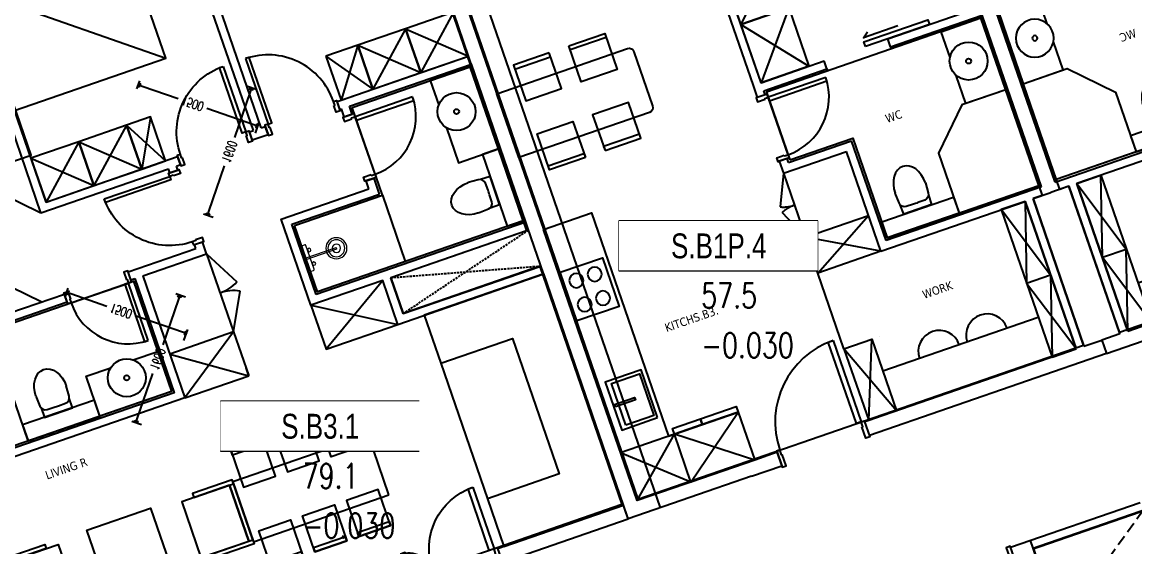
# Model space of a CAD drawing. Header units: millimetres. Extents: x -361702973 to 361248309, y -356458554 to 356543577.
# Drawn here: x 64016 to 77206, y 34962 to 41175 of the extents above; entities that cross this region are included whole.
import ezdxf
from ezdxf.enums import TextEntityAlignment as Align
from ezdxf.xclip import XClip

# ---------------------------------------------------------------- set-up
doc = ezdxf.new("R2010")
doc.units = ezdxf.units.MM
doc.header["$LTSCALE"] = 100
doc.header["$MEASUREMENT"] = 0
doc.header["$XCLIPFRAME"] = 0
doc.set_wipeout_variables(frame=1)
for name, pattern in [('ACAD_ISO03W100', [30, 12, -18]), ('HIDDEN', [0.375, 0.25, -0.125]), ('Xref_ST_MBDV Cot vach 30.7.2022$0$HIDDEN', [0.375, 0.25, -0.125])]:
    doc.linetypes.add(name, pattern=pattern)
for name, color, linetype in [('1VinaPVC-Text', 9, 'Continuous'), ('A-_FURN----_E-_N', 251, 'Continuous'), ('A-_SANIEQPT_E-_N', 251, 'Continuous'), ('A-ANNO-ROOM', 50, 'Continuous'), ('dien tich thong thuy', 3, 'Continuous'), ('IDEA - dim', 251, 'Continuous'), ('KT-Khuat', 9, 'HIDDEN'), ('KT-Net manh', 139, 'Continuous'), ('KT-Tuong', 1, 'Continuous'), ('TAC - Net manh', 139, 'Continuous'), ('Xref_ST_MBDV Cot vach 30.7.2022$0$KT-Khuat', 9, 'Xref_ST_MBDV Cot vach 30.7.2022$0$HIDDEN')]:
    doc.layers.add(name, color=color, linetype=linetype)
for name, color, linetype, lineweight in [('A-NoiThat', 39, 'Continuous', 13), ('KT-Chuviet', 255, 'Continuous', 15), ('KT-Net thay', 7, 'Continuous', 15), ('KT-Net truc', 18, 'Continuous', 15), ('Xref_ST_MBDV Cot vach 30.7.2022$0$KT-Noi that', 36, 'Continuous', 9)]:
    doc.layers.add(name, color=color, linetype=linetype, lineweight=lineweight)
doc.styles.add('220126_HDN_HBA typical plan$0$211210_HDN_HBA_TYPICAL PLAN CORE OPT 1$0$HBA-Text', font='GOTHIC.TTF')
doc.styles.add('font unicode ccu', font='arial.ttf')
doc.styles.add('ROMANS', font='ROMANS.SHX')
doc.styles.add('Tahoma', font='tahoma.ttf')
doc.styles.add('Xref_ST_MBDV Cot vach 30.7.2022$0$DIM', font='vnsimli.shx', dxfattribs={"width": 0.7})
doc.dimstyles.new('Xref_ST_MBDV Cot vach 30.7.2022$0$CCU 1-100 A1', dxfattribs={"dimscale": 100, "dimtxt": 2.2, "dimasz": 1, "dimexe": 1, "dimexo": 0, "dimgap": 1, "dimtad": 1, "dimdec": 0, "dimdsep": 46, "dimtxsty": 'Xref_ST_MBDV Cot vach 30.7.2022$0$DIM', "dimblk1": 'Xref_ST_MBDV Cot vach 30.7.2022$0$_ARCHTICK', "dimblk2": 'Xref_ST_MBDV Cot vach 30.7.2022$0$_ARCHTICK', "dimsah": 1, "dimcen": 0, "dimdle": 1, "dimclrd": 256, "dimclre": 256, "dimclrt": 31, "dimadec": 0, "dimazin": 0, "dimtfac": 1, "dimtdec": 0, "dimtix": 1, "dimtmove": 2, "dimatfit": 3, "dimldrblk": 'Xref_ST_MBDV Cot vach 30.7.2022$0$_ARCHTICK', "dimfxl": 8, "dimtolj": 1, "dimarcsym": 0})

# ---------------------------------------------------------------- blocks, each defined once
blk = doc.blocks.new('Xref_ST_MBDV Cot vach 30.7.2022$0$_Open90')
at = {"color": 0, "linetype": 'ByBlock', "lineweight": -2}
for p, q in [((0, 0), (-1, 0)), ((-0.5, 0.5), (0, 0)), ((0, 0), (-0.5, -0.5))]:
    blk.add_line(p, q, dxfattribs=at)
blk = doc.blocks.new('*D108')
at = {"layer": 'Defpoints', "color": 5, "transparency": 16777216}
for p, q in [((-2230.006080747058, 1494.255069668558), (-2230.006080747058, 1595.840436880921)), ((-730.0060807470581, 1457.189424305085), (-730.0060807470581, 1595.840436880921)), ((-2180.006080747058, 1545.840436880921), (-1728.427059650542, 1545.840436880921)), ((-780.0060807470581, 1545.840436880921), (-1371.760392983876, 1545.840436880921))]:
    blk.add_line(p, q, dxfattribs=at)
at = {"layer": 'Defpoints', "color": 0, "transparency": 16777216}
for p in [(-2230.006080747058, 1545.840436880921), (-2230.006080747058, 1494.255069668558, -3.230259272854623e-06), (-730.0060807470581, 1457.189424305085, -3.230259272854623e-06)]:
    blk.add_point(p, dxfattribs=at)
at = {"layer": 'Defpoints', "color": 5, "transparency": 16777216, "xscale": 50, "yscale": 50, "zscale": 50, "rotation": 180}
blk.add_blockref('Xref_ST_MBDV Cot vach 30.7.2022$0$_Open90', (-2230.006080747058, 1545.840436880921), dxfattribs=at)
at = {"layer": 'Defpoints', "color": 5, "transparency": 16777216, "xscale": 50, "yscale": 50, "zscale": 50}
blk.add_blockref('Xref_ST_MBDV Cot vach 30.7.2022$0$_Open90', (-730.0060807470581, 1545.840436880921), dxfattribs=at)
at = {"layer": 'Defpoints', "color": 5, "transparency": 16777216, "insert": (-1550.093726317209, 1545.840436880921), "char_height": 110, "attachment_point": 5, "style": 'Xref_ST_MBDV Cot vach 30.7.2022$0$DIM'}
blk.add_mtext('\\A1;1500', dxfattribs=at)
blk = doc.blocks.new('Xref_ST_MBDV Cot vach 30.7.2022$0$_ARCHTICK')
at = {"color": 0, "linetype": 'ByBlock', "const_width": 0.15}
blk.add_lwpolyline([(-0.5, -0.5), (0.5, 0.5)], dxfattribs=at)
blk = doc.blocks.new('*D109')
at = {"layer": 'Defpoints', "color": 5, "transparency": 16777216}
for p, q in [((-879.0568600945994, 1950.002331897217), (-1000.172690610198, 1950.002331897217)), ((-950.1726906101984, 1900.002331897217), (-950.1726906101983, 1328.335665230491)), ((-950.1726906101981, 400.0023318972127), (-950.1726906101982, 971.6689985638246)), ((-879.0568600945994, 350.0023318972127), (-1000.172690610198, 350.0023318972126))]:
    blk.add_line(p, q, dxfattribs=at)
at = {"layer": 'Defpoints', "color": 0, "transparency": 16777216}
for p in [(-879.0568600945994, 1950.002331897217, -3.230259272854623e-06), (-950.1726906101981, 350.0023318972126), (-879.0568600945994, 350.0023318972127, -3.230259272854622e-06)]:
    blk.add_point(p, dxfattribs=at)
at = {"layer": 'Defpoints', "color": 5, "transparency": 16777216, "xscale": 50, "yscale": 50, "zscale": 50}
for p, rotation in [((-950.1726906101984, 1950.002331897217), 90), ((-950.1726906101981, 350.0023318972126), 270)]:
    blk.add_blockref('Xref_ST_MBDV Cot vach 30.7.2022$0$_Open90', p, dxfattribs=dict(at, rotation=rotation))
at = {"layer": 'Defpoints', "color": 5, "transparency": 16777216, "insert": (-950.1726906088297, 1150.002331897158), "char_height": 110, "attachment_point": 5, "rotation": 90, "style": 'Xref_ST_MBDV Cot vach 30.7.2022$0$DIM'}
blk.add_mtext('\\A1;1600', dxfattribs=at)
blk = doc.blocks.new('A$C418F5BC8')
at = {"layer": 'A-ANNO-ROOM', "insert": (648.1133449638728, 1090.790118377889), "char_height": 600, "attachment_point": 2, "rotation": 50.44882673977027, "style": '220126_HDN_HBA typical plan$0$211210_HDN_HBA_TYPICAL PLAN CORE OPT 1$0$HBA-Text'}
blk.add_mtext_dynamic_manual_height_columns('SL-S', width=722857412.8743668, gutter_width=9765.624999999996, heights=[0], dxfattribs=at)
blk = doc.blocks.new('A$C1AAC5519')
at = {"layer": 'A-ANNO-ROOM', "insert": (772.955269176513, 1216.574747113511), "char_height": 600, "attachment_point": 2, "rotation": 50.44882673977027, "style": '220126_HDN_HBA typical plan$0$211210_HDN_HBA_TYPICAL PLAN CORE OPT 1$0$HBA-Text'}
blk.add_mtext_dynamic_manual_height_columns('1-BR', width=722857412.8743668, gutter_width=9765.624999999996, heights=[0], dxfattribs=at)
blk = doc.blocks.new('A$C2A6C5140')
at = {"layer": 'A-ANNO-ROOM', "insert": (731.4497625969816, 1190.0169191678, 0.0003277973379295924), "char_height": 600, "attachment_point": 2, "rotation": 50.44882673977027, "style": '220126_HDN_HBA typical plan$0$211210_HDN_HBA_TYPICAL PLAN CORE OPT 1$0$HBA-Text'}
blk.add_mtext_dynamic_manual_height_columns('2-BR', width=722857412.8743668, gutter_width=9765.624999999996, heights=[0], dxfattribs=at)
blk = doc.blocks.new('A$C5388591E')
at = {"layer": 'A-ANNO-ROOM', "insert": (894.3001998505497, 842.1987865094561, 0.0004622000541105721), "char_height": 600, "attachment_point": 2, "rotation": 1.4064704596368105, "style": '220126_HDN_HBA typical plan$0$211210_HDN_HBA_TYPICAL PLAN CORE OPT 1$0$HBA-Text'}
blk.add_mtext_dynamic_manual_height_columns('3-BR', width=722857412.8743668, gutter_width=9765.624999999996, heights=[0], dxfattribs=at)
blk = doc.blocks.new('A$C21AF0CCA')
at = {"layer": 'A-ANNO-ROOM', "insert": (1197.56892258345, 814.6835720778872), "char_height": 600, "attachment_point": 2, "rotation": 0.10542954816276216, "style": '220126_HDN_HBA typical plan$0$211210_HDN_HBA_TYPICAL PLAN CORE OPT 1$0$HBA-Text'}
blk.add_mtext_dynamic_manual_height_columns('1-BR+', width=722857412.8743668, gutter_width=9765.624999999996, heights=[0], dxfattribs=at)
blk = doc.blocks.new('9')
at = {"color": 6, "const_width": 29.99999999999999}
blk.add_lwpolyline([(-99.99999999902502, -199.9999999962456), (-1069.999999999491, -199.9999999962456), (-1069.99999999952, -1574.999999996304), (-99.99999999943248, -1574.999999996275)], close=True, dxfattribs=at)
at = {"layer": 'IDEA - dim'}
blk.add_lwpolyline([(-124.9999999995052, -1875.000000003725), (-124.9999999995343, -1865.000000003725), (-184.9999999994907, -1865.000000003725), (-184.9999999990541, -1825.000000003725), (15.00000000097498, -1825.000000003725), (15.00000000050932, -1875.000000005501)], close=True, dxfattribs=at)
at = {"layer": 'KT-Tuong'}
for p, q in [((-99.99999999902502, -199.9999999962456), (-99.99999999943248, -1574.999999996275)), ((9.604264050722122e-10, -199.9999999962602), (4.94765117764473e-10, -1824.999999994412)), ((-1069.99999999952, -1574.999999996304), (5.675246939063072e-10, -1574.999999996289))]:
    blk.add_line(p, q, dxfattribs=at)
at = {"layer": 'Xref_ST_MBDV Cot vach 30.7.2022$0$KT-Khuat', "linetype": 'Xref_ST_MBDV Cot vach 30.7.2022$0$HIDDEN', "ltscale": 5}
blk.add_line((-99.9999999990323, -199.9999999962165), (-1069.99999999952, -1574.999999996304), dxfattribs=at)
blk = doc.blocks.new('*U147')
at = {"ltscale": 5}
blk.add_lwpolyline([(305, -530), (305, -1.13686837721616e-13), (-305, 0), (-305, -530)], close=True, dxfattribs=at)
for centre in [(-150, -150), (150, -150.0000000000001), (-150, -380), (150, -380)]:
    blk.add_circle(centre, 85, dxfattribs=at)
blk = doc.blocks.new('*U148')
at = {"ltscale": 5}
for points in [[(-300, -450), (300, -450), (300, 0), (-300, 0)], [(-261, -65), (261, -65), (261, -415), (-261, -415)], [(-15, -20), (15, -20), (15, -270), (-15, -270)]]:
    blk.add_lwpolyline(points, close=True, dxfattribs=at)
blk = doc.blocks.new('220126_HDN_HBA typical plan$0$210902_YS plan 330pm ver13$0$TOTO-WC-CW822J')
at = {"color": 0}
blk.add_lwpolyline([(-177.2072506700642, -119.1915361834399), (-175, 0), (175, 0), (177.2072506700642, -119.1915361836145)], dxfattribs=at)
blk.add_lwpolyline([(-190, -270), (-183.3947591906181, -144.5004246227618, -0.3908696114996718), (-115.4352058441145, -78.20653349565691), (-27.76706723973621, -75.77130742336158, -0.01388621073825284), (27.76706724101678, -75.77130742336158), (115.4352058439981, -78.20653349565691, -0.3908696114996718), (183.3947591905016, -144.5004246227618), (190, -270)], format="xyb", dxfattribs=at)
blk.add_ellipse((0, -270), major_axis=(0, -270), ratio=0.7037037037037037, start_param=4.71238898038469, end_param=7.853981633974483, dxfattribs=at)
blk = doc.blocks.new('d800')
blk.add_line((760, 70), (40, 70))
for points in [[(40, 790), (40, 70), (85, 70), (85, 790)], [(50, 25), (40, 25), (40, 70), (0, 70), (0, -70), (50, -70)], [(750, 25), (760, 25), (760, 70), (800, 70), (800, -70), (750, -70)]]:
    blk.add_lwpolyline(points, close=True)
blk.add_arc((40, 70), 720, 0, 90)
blk = doc.blocks.new('10')
at = {"layer": 'IDEA - dim'}
for p, q in [((-9429.999999998254, 30.0000000204891), (-8829.999999999185, -644.9999999795109)), ((-9430.000000000582, -644.9999999794818), (-8829.999999998734, 30.00000001676381)), ((-8829.999999999185, -644.9999999795109), (-8829.999999998734, 30.00000001676381)), ((-9430.000000000582, -644.9999999794818), (-8830.000000000582, -1444.999999979511)), ((-9430.000000001062, -1444.999999977648), (-8829.999999999185, -644.9999999795109)), ((-8529.999997237697, -2875.000003121793), (-9430.000000001848, -2875.000003671274)), ((-7580.000000004191, -3664.999999985128), (-7580.000000002779, -2874.999999981374)), ((-7580.000000002314, -2874.999999979482), (-7580.000000002779, -2874.999999981374)), ((-7580.000000002779, -2874.999999981374), (-7130.000000001397, -2874.999999983236)), ((-8930.000000004642, -5174.999999979511), (-8930.000000036773, -3225.000003496185)), ((-8529.999996856786, -3324.999999336898), (-8530.000003053327, -3325.000003028632)), ((-7580.000000003245, -3664.99999998507), (-7580.000000004191, -3664.999999985128)), ((-5330.000000001848, -3764.999999990658), (-5355.000000004176, -3764.999999988795)), ((-5330.000000002779, -4564.999999990658), (-5355.000000004642, -4564.999999988795)), ((-8505.000000004642, -5474.999999983265), (-8505.000000005122, -5174.999999983236))]:
    blk.add_line(p, q, dxfattribs=at)
for points in [[(-9429.9999999992, -569.9999999813735), (-9429.999999998254, 30.0000000204891), (-6029.999999998574, 30.00000001117587), (-6029.99999999904, -569.9999999888241), (-8830.000000000116, -569.9999999832362), (-8830.000000000582, -1444.999999979511), (-9430.000000001062, -1444.999999977648)], [(-8529.999997238148, -2875.000003153458), (-8529.999997237683, -3225.000003360212), (-9430.00000000278, -3225.000003671274), (-9430.00000000278, -2875.000003671274)], [(-6330.000000001848, -2874.999999983236), (-7130.000000001848, -2874.999999979511), (-7130.000000002314, -3664.999999983207)], [(-5123.860107816741, -4728.893979972199), (-5123.860107817221, -4294.403265388712), (-5069.98573694237, -4363.505103567586)], [(-5677.750278394669, -5190.000001994893), (-5355.000000004642, -5190.000001998618), (-5355.000000005573, -5689.999999988824), (-6254.999999546431, -5689.999999986961), (-6254.999999546431, -5190.000001996756), (-5902.249721614629, -5190.000001998589)]]:
    blk.add_lwpolyline(points, dxfattribs=at)
blk.add_lwpolyline([(-4329.999999998574, 30.00000001120497), (-4329.999999999971, -1609.99999998507, -0.414213562373095), (-4389.999999999971, -1669.999999985099), (-5070.000000000451, -1669.999999985099, -0.414213562373095), (-5130.000000000437, -1609.99999998507), (-5129.999999998108, 30.00000001117587)], format="xyb", close=True, dxfattribs=at)
for points in [[(-5386.365906125837, -716.6291622501158), (-5386.365906126768, -266.6291622500867), (-4936.365906125837, -266.6291622501158), (-4936.36590612444, -716.629162253812)], [(-5386.365906125837, -716.6291622501158), (-5386.365906126768, -266.6291622500867), (-5336.365906125837, -266.6291622500867), (-5336.365906125837, -716.6291622519493)], [(-4073.634093874585, -716.6291622501158), (-4073.634093873654, -266.6291622500867), (-4523.634093874585, -266.6291622501158), (-4523.634093875982, -716.629162253812)], [(-4073.634093874585, -716.6291622501158), (-4073.634093873654, -266.6291622500867), (-4123.634093874585, -266.6291622500867), (-4123.634093874585, -716.6291622519493)], [(-9430.000000000582, -644.9999999794818), (-8829.999999999185, -644.9999999795109), (-8830.000000000582, -1444.999999979511), (-9430.000000001062, -1444.999999977648)], [(-8829.999999999185, -644.9999999795109), (-8760.000000000116, -644.9999999832362), (-8759.9999999992, -994.9999999813735), (-8830.000000000597, -994.9999999832362)], [(-8830.000000000597, -994.9999999832362), (-8759.9999999992, -994.9999999813735), (-8760.000000000116, -1444.999999983236), (-8830.000000000582, -1444.999999979511)], [(-5386.365906122577, -963.3708926141262), (-5386.365906123974, -1413.370892612264), (-4936.365906124454, -1413.370892614126), (-4936.365906123043, -963.3708926140971)], [(-5386.365906122577, -963.3708926141262), (-5386.365906123974, -1413.370892612264), (-5336.36590612492, -1413.370892614126), (-5336.365906123043, -963.3708926122636)], [(-4073.634093875036, -963.3708926178515), (-4073.634093876914, -1413.370892614126), (-4523.634093875517, -1413.370892614126), (-4523.634093875502, -963.3708926159889)], [(-4073.634093875036, -963.3708926178515), (-4073.634093876914, -1413.370892614126), (-4123.634093875968, -1413.370892614126), (-4123.634093874585, -963.3708926159889)], [(-9474.999999999956, -1774.999999992579), (-9475.000000001353, -1764.999999988824), (-9415.000000001353, -1764.999999986961), (-9415.000000000888, -1724.999999990687), (-9615.000000000888, -1724.999999988853), (-9615.000000000422, -1774.999999988824)], [(-8395.000000000931, -2784.999999990716), (-9415.000000001863, -2784.999999990687), (-9415.000000001397, -2724.999999990687), (-8395.000000000931, -2724.999999988824)], [(-9475.000000000917, -2774.999999990716), (-9475.000000001848, -2784.999999990687), (-9415.000000001863, -2784.999999990687), (-9415.00000000278, -2824.999999988824), (-9615.000000001848, -2824.999999988824), (-9615.000000002314, -2774.999999990658)], [(-6205.000000002314, -2999.999999986961), (-6205.000000004176, -3789.999999986932), (-7455.000000002779, -3789.999999986961), (-7455.000000006039, -5689.999999983236), (-5355.000000005573, -5689.999999988824), (-5355.000000001382, -2999.999999983236)], [(-4500.000000001848, -3574.99999998507), (-5230.000000002779, -3574.99999998507), (-5230.000000001848, -2974.99999998507), (-4500.000000001848, -2974.999999986932), (-4500.000000001848, -3574.99999998507)], [(-3900.000000001848, -3574.999999985099), (-4500.000000001848, -3574.99999998507), (-4500.000000001848, -2974.999999986932), (-3900.000000001382, -2974.99999998507), (-3900.000000001848, -3574.999999985099)], [(-7455.000000004642, -4690.000000445172), (-7455.000000002779, -3789.999999986961), (-7255.000000003245, -3789.999999986932), (-7255.000000003711, -4690.000000445172)], [(-5230.000000003725, -4285.574825730175), (-5170.000000003245, -4285.574825730175), (-5170.000000003711, -5085.574825730146), (-5230.000000004642, -5085.574825728283)], [(-7455.000000004642, -4690.000000445172), (-7455.000000006039, -5689.999999983236), (-6254.999999546431, -5689.999999986961), (-6254.999999545966, -5140.00000044331), (-6704.999999543637, -4690.000000445143)], [(-9430.000000005108, -5474.999999979482), (-7580.000000004176, -5474.999999983207), (-7580.000000004642, -5174.999999983207), (-9430.000000005108, -5174.999999979511)]]:
    blk.add_lwpolyline(points, close=True, dxfattribs=at)
for radius in [225, 30]:
    blk.add_circle((-5790.000000005573, -5385.000001993001), radius, dxfattribs=at)
for centre, radius, start, end in [((-9414.999999999229, -2784.999999984313), 1019.999999997356, 0, 90), ((-8930.000000003245, -3933.683784373075), 250, 270.0000000266804, 90.00000002668041), ((-8930.000000004657, -4533.683784374967), 250, 270.0000000266804, 90.00000002668041)]:
    blk.add_arc(centre, radius, start, end, dxfattribs=at)
at = {"layer": 'KT-Net manh', "linetype": 'ACAD_ISO03W100', "ltscale": 4}
for p, q in [((-7130.000000001848, -2874.999999979511), (-6765.673725123037, -2709.874697761581)), ((-6330.000000001848, -2874.999999983236), (-6694.326274879728, -2709.874697761581)), ((-9430.00000000278, -3225.000003671274), (-8529.999997238148, -2875.000003153458)), ((-9430.000000001848, -2875.000003671274), (-8529.999997237683, -3225.000003360212)), ((-8529.999997237697, -2875.000003121793), (-7580.000000002794, -2875.000003123656)), ((-7580.000000002779, -2874.999999981374), (-7130.000000002314, -3664.999999983207)), ((-7580.000000004191, -3664.999999985128), (-7130.000000001848, -2874.999999979511)), ((-4500.000000001848, -3574.99999998507), (-5230.000000001848, -2974.99999998507)), ((-4500.000000001848, -2974.999999986932), (-5230.000000002779, -3574.99999998507)), ((-3900.000000001848, -3574.999999985099), (-4500.000000001848, -2974.999999986932)), ((-8505.000000004642, -5474.999999983265), (-9430.000000005108, -5174.999999979511)), ((-9430.000000005108, -5474.999999979482), (-8505.000000005122, -5174.999999983236)), ((-7580.000000004176, -5474.999999983207), (-8505.000000005122, -5174.999999983236)), ((-8505.000000004642, -5474.999999983265), (-7580.000000004642, -5174.999999983207))]:
    blk.add_line(p, q, dxfattribs=at)
for centre, start, end in [((-7130.000000001848, -2874.999999979511), 0, 24.38168205807632), ((-6330.000000001848, -2874.999999983236), 155.6183179434425, 180)]:
    blk.add_arc(centre, 400, start, end, dxfattribs=at)
at = {"layer": 'KT-Tuong'}
for p, q in [((-9600.000000000306, -1344.999999977677), (-9600.000000000422, -1724.999999975786)), ((-9430.000000001353, -1724.999999977648), (-9430.000000001062, -1444.999999977648)), ((-9430.000000001353, -1724.99999997954), (-9600.000000000422, -1724.999999975786)), ((-9430.000000005108, -5474.999999979482), (-9430.000000005122, -2824.999999988824)), ((-6180.000000001382, -2974.999999983236), (-6180.000000000917, -2874.999999979511)), ((-5379.999999999985, -2974.99999998507), (-5380.000000001848, -2874.999999983207)), ((-6230.000000001382, -2974.999999983236), (-6180.000000002314, -2974.999999983236)), ((-6230.000000001382, -2974.999999983236), (-6230.000000002779, -3764.999999988824)), ((-5380.000000001848, -2974.999999983236), (-5330.000000001382, -2974.99999998507)), ((-5330.000000001382, -2974.99999998507), (-5330.000000001848, -3764.999999990658)), ((-7580.000000004191, -3664.999999985128), (-7580.000000004176, -5474.999999983207)), ((-7580.000000003245, -3664.99999998507), (-6330.000000001848, -3664.99999998507)), ((-7480.00000000697, -5714.999999985099), (-7480.000000003245, -3764.99999998507)), ((-7480.000000002314, -3764.999999985099), (-6230.000000002779, -3764.999999988824)), ((-5330.000000001848, -3764.999999990658), (-5230.000000002779, -3764.999999988824)), ((-5330.000000002779, -4564.999999990658), (-5330.000000006039, -5714.999999986961)), ((-5330.000000002779, -4564.999999990658), (-5230.000000003711, -4564.999999990658)), ((-7580.000000004176, -5474.999999983207), (-9430.000000005108, -5474.999999979482)), ((-7580.000000005573, -5574.999999985099), (-9430.000000005573, -5574.999999979511)), ((-7580.000000005573, -5574.999999985099), (-7580.000000005573, -5799.99999998507)), ((-7480.00000000697, -5714.999999985099), (-5330.000000006039, -5714.999999986961))]:
    blk.add_line(p, q, dxfattribs=at)
for points in [[(-9600.000000000291, 200.0000000006112), (-2999.999999997657, 200.0000000037253)], [(-9600.000000000306, -1344.999999977677), (-9600.000000000291, 200.0000000006112), (-9500.000000000291, 200.0000000006112)], [(-2999.999999997177, 30.00000000372529), (-9430.000000001048, 30.00000000064028)], [(-9430.000000001062, -1444.999999977648), (-9430.000000001048, 30.00000002363231)], [(-9430.000000001062, -1444.999999977648), (-9430.000000001062, -1444.999999977648)], [(-9430.000000006039, -5574.999999981374), (-9430.000000006039, -5799.999999986932), (-9600.000000005573, -5799.999999985099), (-9600.000000000917, -2824.999999986961)], [(-6180.000000000917, -2874.999999979511), (-6330.000000001848, -2874.999999983236), (-6330.000000001848, -3664.99999998507)], [(-5230.000000002794, -2874.999999983236), (-5380.000000001848, -2874.999999983207)], [(-5230.000000001848, -2974.99999998507), (-3900.000000001382, -2974.99999998507), (-3900.000000002314, -2874.999999986961), (-5230.000000002794, -2874.999999983236)], [(-5230.000000001848, -2974.99999998507), (-5230.000000002779, -3764.999999988824)], [(-5230.000000003711, -4564.999999990658), (-5230.000000004642, -5714.999999988795)]]:
    blk.add_lwpolyline(points, dxfattribs=at)
at = {"layer": 'IDEA - dim', "extrusion": (0, 0, -1), "zscale": -0.9999999999999998, "rotation": 180.0000000000768}
blk.add_blockref('*U147', (6879.999999998719, -519.9999999869324), dxfattribs=at)
at = {"layer": 'IDEA - dim'}
for name, p, rotation in [('*U148', (-8279.999999999185, -69.9999999832362), 359.9999999999232), ('d800', (-5380.000000001848, -2929.999999983207), 179.9999999999232), ('220126_HDN_HBA typical plan$0$210902_YS plan 330pm ver13$0$TOTO-WC-CW822J', (-7255.000000003245, -4240.000000217929), 90)]:
    blk.add_blockref(name, p, dxfattribs=dict(at, rotation=rotation))
at = {"layer": '1VinaPVC-Text', "style": 'Tahoma'}
for s, p in [('KITCHS.B3.', (-7656.978974390528, -951.6046332009137)), ('WORK', (-8282.1892109271, -3966.135178057448)), ('WC', (-6168.966025044676, -4230.913364004344))]:
    blk.add_text(s, height=100, rotation=270.0000000266804, dxfattribs=at).set_placement(p)
blk = doc.blocks.new('dc')
for points in [[(-1100, -40), (-1110, -40), (-1110, -100), (-1150, -100), (-1150, 100), (-1100, 100)], [(-50, -40), (-40, -40), (-40, -100), (0, -100), (0, 100), (-50, 100)], [(-1109.999999999985, -400), (-1109.999999999985, -100), (-1049.999999999985, -100), (-1049.999999999985, -400)], [(-39.99999999998545, -869.9999999999709), (-39.99999999998545, -99.9999999999709), (-99.99999999998545, -99.9999999999709), (-99.99999999998545, -869.9999999999709)]]:
    blk.add_lwpolyline(points, close=True)
for centre, radius, start, end in [((-1110.000000000029, -99.9999999999709), 300.0000000000291, 270, 0), ((-40.0000000000291, -100.0000000000873), 769.9999999999345, 180, 270)]:
    blk.add_arc(centre, radius, start, end)
blk = doc.blocks.new('d900n')
for points in [[(20, -50), (20, -40), (65, -40), (65, 0), (-65, 0), (-65, -50)], [(885, -40), (65, -40), (65, -85), (885, -85)], [(20, -850), (20, -860), (65, -860), (65, -900), (-65, -900), (-65, -850)]]:
    blk.add_lwpolyline(points, close=True)
blk.add_arc((65, -40), 820, 270, 0)
blk = doc.blocks.new('*U146')
at = {"linetype": 'Continuous'}
for points in [[(-375.0000000000002, -849.9999999962746), (374.9999999999998, -849.9999999962748), (375.0000000000002, 850.0000000037252), (-374.9999999999998, 850.0000000037254)], [(-724.9999999999999, 750.0000000037254), (-274.9999999999999, 750.0000000037253), (-274.9999999999999, 350.0000000037253), (-724.9999999999999, 350.0000000037254)], [(-724.9999999999999, 350.0000000037254), (-674.9999999999999, 350.0000000037254), (-674.9999999999999, 750.0000000037254), (-724.9999999999999, 750.0000000037254)], [(725.0000000000001, 750.0000000037252), (275.0000000000001, 750.0000000037253), (275.0000000000001, 350.0000000037252), (725.0000000000001, 350.0000000037252)], [(725.0000000000001, 350.0000000037252), (675.0000000000001, 350.0000000037252), (675.0000000000001, 750.0000000037252), (725.0000000000001, 750.0000000037252)], [(-725, 200.0000000037254), (-274.9999999999999, 200.0000000037253), (-275.0000000000001, -199.9999999962747), (-725, -199.9999999962746)], [(-725, -199.9999999962746), (-675, -199.9999999962746), (-675, 200.0000000037254), (-725, 200.0000000037254)], [(725, 200.0000000037251), (275.0000000000001, 200.0000000037252), (274.9999999999999, -199.9999999962748), (725, -199.9999999962749)], [(725, -199.9999999962749), (675, -199.9999999962748), (675, 200.0000000037252), (725, 200.0000000037251)], [(-725.0000000000001, -749.9999999962746), (-275.0000000000001, -749.9999999962747), (-275.0000000000001, -349.9999999962747), (-725.0000000000001, -349.9999999962746)], [(-725.0000000000001, -349.9999999962746), (-675.0000000000001, -349.9999999962746), (-675.0000000000001, -749.9999999962746), (-725.0000000000001, -749.9999999962746)], [(724.9999999999999, -749.9999999962748), (274.9999999999999, -749.9999999962747), (274.9999999999999, -349.9999999962748), (724.9999999999999, -349.9999999962748)], [(724.9999999999999, -349.9999999962748), (674.9999999999999, -349.9999999962748), (674.9999999999999, -749.9999999962748), (724.9999999999999, -749.9999999962748)]]:
    blk.add_lwpolyline(points, close=True, dxfattribs=at)
blk = doc.blocks.new('A$C2A980E36')
at = {"ltscale": 0.5}
blk.add_lwpolyline([(-10, 0), (10, 0), (10, 400), (-10, 400)], close=True, dxfattribs=at)
blk.add_lwpolyline([(160, 60), (160, 30, -0.4142135623730916), (150, 20), (-150, 20, -0.4142135623730987), (-160, 30), (-160, 60.00000000000728, -0.414213562373095), (-150, 70.00000000000728), (150, 70, -0.4142135623730915)], format="xyb", close=True, dxfattribs=at)
for centre, radius in [((0, 400), 125), ((0, 400), 100), ((0, 400), 50), ((-85, 90.00000000000728), 20), ((85, 90), 20)]:
    blk.add_circle(centre, radius, dxfattribs=at)
blk = doc.blocks.new('A$C046771BC')
at = {"layer": 'A-_FURN----_E-_N', "linetype": 'Continuous'}
for points in [[(8014.534550932964, 8418.067530231485), (8197.00077817752, 7899.216804196065), (8763.019752042164, 8098.270870283181), (8580.553524797608, 8617.121596318604), (8014.534550932964, 8418.067530231485)], [(7448.515577068349, 8219.013464144362), (7630.981804312934, 7700.162738108011), (8197.00077817752, 7899.216804196065), (8014.534550932964, 8418.067530231485), (7448.515577068349, 8219.013464144362)], [(7071.169594493229, 8086.310753420814), (7253.635821737815, 7567.460027384459), (7630.981804312934, 7700.162738108011), (7448.515577068349, 8219.013464144362), (7071.169594493229, 8086.310753420814)], [(4146.738228483242, 7057.864744939714), (4329.204455727828, 6539.014018903355), (4895.223429592443, 6738.068084991406), (4712.757202347857, 7256.91881102683), (4146.738228483242, 7057.864744939714)], [(4712.757202347857, 7256.91881102683), (4895.223429592443, 6738.068084991406), (5178.232916522829, 6837.59511803776), (4995.766689278244, 7356.445844073183), (4712.757202347857, 7256.91881102683)], [(3580.71925462049, 6858.810678852591), (3763.185481865075, 6339.959952816233), (4329.204455727828, 6539.014018903355), (4146.738228483242, 7057.864744939714), (3580.71925462049, 6858.810678852591)], [(9421.195804549177, 6151.361965188225), (9122.614705418993, 7000.390425985148), (8933.941714130138, 6934.039070622461), (9232.522813260322, 6085.010609827401)], [(3566.126309547632, 3509.267867191222), (4415.154770344612, 3807.848966321428), (4348.803414981929, 3996.521957610254), (3499.774954186869, 3697.94085848004)]]:
    blk.add_lwpolyline(points, close=True, dxfattribs=at)
at = {"layer": 'IDEA - dim'}
for p, q in [((8874.960313178715, 8985.665545951095), (11064.55504017707, 2759.456833456279)), ((7239.643250471156, 7456.535692768044), (7206.467572787951, 7550.872188412221)), ((7749.657542998117, 6443.354849720748), (8025.015668004897, 5660.361935150369)), ((5670.677544247475, 5738.732848288128), (5995.799185698968, 4814.235190482912)), ((3017.178511764971, 5494.589493054762), (3718.495465470594, 5158.204994059735)), ((5995.799185695301, 4814.235190482563), (5241.10722054739, 4548.829769030424)), ((5995.799185697164, 4814.235190482559), (6178.265412941691, 4295.384464444469)), ((6178.265412947338, 4295.384464445626), (6145.089735265996, 4389.720960089344)), ((5423.573447795701, 4029.979042996987), (6178.265412941691, 4295.384464444469))]:
    blk.add_line(p, q, dxfattribs=at)
for points in [[(3381.665187550825, 7424.829652369939), (5174.058604788152, 8055.167528314498), (4676.423439568025, 9470.214962975107), (2884.030022334482, 8839.877087034274)], [(6711.956090861728, 6078.422395374328), (7749.657542999979, 6443.354849721214), (7384.725088758511, 7481.056301510805), (8780.905225235794, 7972.056331301854), (9421.195804549177, 6151.361965188458), (6987.31421592625, 5295.429480658546)], [(6910.863193472673, 5136.039264003677), (7093.32942071915, 4617.188537960574), (7942.35788151974, 4915.769637092417), (7759.89165427332, 5434.620363135404)], [(8253.668318159704, 5025.249373800285), (8452.722384245892, 4459.230399936947), (9301.750845035334, 4757.811499061809), (9865.73736561631, 3154.091073113894), (9016.708904828702, 2855.509973989501), (9215.762970916723, 2289.491000123489), (10630.81040556519, 2787.126165334303), (9668.715752810065, 5522.884539010869)], [(5534.617064839345, 2849.989771691486), (5957.249314285873, 2998.618477792814), (6189.479058055324, 2338.263008286573), (6236.647305877996, 2354.850847127243), (5987.82972326508, 3062.374564455225), (5518.029225999606, 2897.158019515096)], [(5957.249314285873, 2998.618477792814), (5391.230340421316, 2799.564411700099), (5623.460084192513, 2139.208942195735), (6189.479058055324, 2338.263008286573)], [(5766.846808612521, 2189.634302187114), (6189.479058055324, 2338.263008286573), (5957.249314285873, 2998.618477792814), (6004.41756210482, 3015.206316631615), (6253.235144721461, 2307.682599304579), (5783.434647454065, 2142.466054363515)], [(4532.779060024885, 1702.643201327286), (4267.373638568504, 2457.335166477002), (5022.065603720141, 2722.740587932396), (5287.471025176463, 1968.048622782677)], [(3787.997855132504, 2235.749487073495), (3365.365605687839, 2087.120780973099), (3597.595349460898, 1426.765311467789), (3550.427101638285, 1410.177472627118), (3301.609519025427, 2117.7011899551), (3771.410016292764, 2282.917734895236)], [(3365.365605687839, 2087.120780973099), (3931.384579552454, 2286.174847063943), (4163.614323323651, 1625.819377558637), (3597.595349460898, 1426.765311467789)]]:
    blk.add_lwpolyline(points, close=True, dxfattribs=at)
for points in [[(8505.430789887672, 7248.251760936277), (8650.932227188488, 6834.512037575991), (9122.614705418993, 7000.390425985381), (8780.90522523949, 7972.056331299646), (8309.222747009073, 7806.177942890139), (8411.595803256874, 7515.075664056167)], [(3026.097582263988, 6928.773529377628), (3191.975970178959, 6457.091052550924), (3702.02466347639, 6212.447780699345)], [(5670.677544247475, 5738.732848288128), (6031.019573753816, 5406.688239795483)], [(1562.667042033805, 4267.552142208537), (4806.358878914383, 5408.273705949177), (5264.183231139672, 4106.430065450477), (2300.909068130015, 3064.32406138732)], [(5995.799185695301, 4814.235190481864), (6068.982397139247, 5298.73928522224)], [(3566.234787734284, 3509.306016130358), (3108.410435285536, 4811.149656685051)], [(4807.202563894971, 4475.739487426457), (5098.304842727375, 4578.112543676849), (5264.183231139672, 4106.430065450593), (4415.154770344612, 3807.848966321078), (4249.276381939766, 4279.531444542205), (4540.37866077025, 4381.904500791905)]]:
    blk.add_lwpolyline(points, dxfattribs=at)
for centre, radius in [((8623.602163955366, 7439.721148439847), 224.9999999999999), ((8623.602163955366, 7439.721148439847), 29.99999999999999), ((4731.848048277316, 4263.733126729247), 224.9999999999999), ((4731.848048277316, 4263.733126729247), 29.99999999999999)]:
    blk.add_circle(centre, radius, dxfattribs=at)
for centre, start, end in [((5670.677544247475, 5738.732848288128), 289.3754393926141, 317.340341218727), ((5995.799185695301, 4814.235190481864), 81.4105375985145, 109.3754393908335)]:
    blk.add_arc(centre, 490.0000002622878, start, end, dxfattribs=at)
at = {"layer": 'KT-Khuat'}
for p, q in [((8003.51869948188, 5043.281810417018), (9486.249525561783, 6041.735265053059)), ((7854.228149918665, 5467.796040815712), (9635.540075128723, 5617.22103465458))]:
    blk.add_line(p, q, dxfattribs=at)
at = {"layer": 'KT-Tuong'}
for p, q in [((6310.270864320977, 7235.703250014092), (5049.595112200943, 10820.49008516116)), ((6215.934368677554, 7202.527572332983), (4955.258616548148, 10787.31440750613)), ((8763.019752042164, 8098.270870283181), (8497.614330658544, 8852.96283524395)), ((3702.02466347639, 6212.44778069888), (2806.281366579351, 8759.533161692776)), ((3763.185481449706, 6339.959953997382), (2900.617862222804, 8792.7088393726)), ((7206.467572791618, 7550.872188413152), (8763.019752042164, 8098.270870283413)), ((7352.84704529692, 7496.346505958845), (8796.195429727231, 8003.934374629684)), ((7239.643250471476, 7456.535692767109), (7258.51054964037, 7463.170828303115)), ((7291.686227317987, 7368.83433269025), (7258.510549642233, 7463.170828303002)), ((7291.686227317987, 7368.834332690949), (7386.022722961527, 7402.01001037252)), ((7386.022722963389, 7402.010010372403), (7352.847045298782, 7496.346505959198)), ((6168.766120605229, 7185.939734205473), (6215.934368429822, 7202.527573033098)), ((6201.941798284766, 7091.603238561293), (6168.766120605287, 7185.93973420524)), ((6201.941798284766, 7091.603238560943), (6390.614789592219, 7157.954593871473)), ((6310.270864084479, 7235.703250687904), (6357.439111912739, 7252.291089516009)), ((6390.614789594081, 7157.954593871589), (6357.439111912739, 7252.291089517174)), ((3763.185481449706, 6339.959953997848), (5319.737659731938, 6887.358635310418)), ((5352.913337409613, 6793.022139664608), (5319.737659730134, 6887.358635308556)), ((3702.02466347639, 6212.447780698181), (5211.40859392297, 6743.258623179849)), ((5227.996432954504, 6696.090374816777), (5211.408594137116, 6743.25862257554)), ((5227.996432958287, 6696.090374817242), (5322.332928605494, 6729.266052499515)), ((5305.745089583215, 6776.434300837434), (5352.913337411417, 6793.022139665769)), ((5322.332928607357, 6729.266052499515), (5305.745089776872, 6776.43430028389)), ((7557.091648766858, 6614.142367538443), (7651.428144408506, 6647.318045219083)), ((7590.267326340225, 6519.805872191118), (7557.091648765025, 6614.142367537741)), ((7717.779499670607, 6458.645054216173), (7651.428144408506, 6647.318045218617)), ((6680.078047532414, 6093.712599868591), (7717.779499670607, 6458.645054215707)), ((6972.024011434783, 5263.551437326991), (6680.078047532414, 6093.712599868591)), ((9453.073847880412, 6136.071760697108), (6972.024011434783, 5263.551437327224)), ((9486.249525561754, 6041.735265053045), (7854.228149918665, 5467.796040815698)), ((5526.577532088442, 5847.061914021248), (5620.914027739433, 5880.237591705154)), ((5543.165370911476, 5799.893666261909), (5526.577532092226, 5847.061914022415)), ((5670.677544245613, 5738.732848288128), (5620.914027739433, 5880.237591705853)), ((4741.30515789811, 5517.900406085988), (5543.165370911476, 5799.893666262375)), ((4915.985579054919, 5473.327426944732), (5670.677544247475, 5738.732848288011)), ((9635.540075128723, 5617.22103465458), (8003.51869948188, 5043.281810417007)), ((4774.480835579452, 5423.563910441575), (4741.30515789811, 5517.900406085057)), ((4774.480835579452, 5423.563910442157), (4821.64908340585, 5440.151749276782)), ((7759.891654271429, 5434.620363133658), (6910.863193470839, 5136.039264001814)), ((7942.357881517877, 4915.769637091948), (7759.891654271429, 5434.620363133308)), ((8003.518699483713, 5043.281810417822), (7854.228149916773, 5467.796040815232)), ((7942.357881517877, 4915.769637091482), (9668.715752810065, 5522.884539010636)), ((1308.881700197351, 4310.806868540454), (3986.613192709337, 5252.494984743287)), ((1361.667005397438, 4223.366565904915), (4019.788870394405, 5158.158489099682)), ((4019.788870392542, 5158.158489099569), (3986.6131927112, 5252.49498474376)), ((10630.81040556522, 2787.126165332673), (9140.293773386424, 2262.950457625255))]:
    blk.add_line(p, q, dxfattribs=at)
for points in [[(9453.073847880412, 6136.071760697458), (8796.195429727231, 8003.934374629334)], [(6910.863193470839, 5136.03926400228), (6552.565874203836, 6154.87341784493), (7590.267326340225, 6519.805872191351)], [(4821.64908340585, 5440.1517492762), (5296.061274469015, 4091.139860958894), (2116.496870348346, 2972.970237235637)], [(4915.985579054919, 5473.327426944383), (5423.57344779378, 4029.979042995823), (2169.282175546628, 2885.529934602659)], [(9196.692425444548, 2102.578415030774), (10687.20905762326, 2626.754122742699)]]:
    blk.add_lwpolyline(points, dxfattribs=at)
at = {"layer": 'TAC - Net manh', "linetype": 'ACAD_ISO03W100', "ltscale": 4}
for p, q in [((8580.553524797608, 8617.121596318604), (8197.00077817752, 7899.216804196065)), ((8014.534550932964, 8418.067530231485), (7630.981804312934, 7700.162738108011)), ((8014.534550932964, 8418.067530231485), (8763.019752042164, 8098.270870283181)), ((7448.515577068349, 8219.013464144362), (7253.635821737815, 7567.460027384459)), ((7448.515577068349, 8219.013464144362), (8197.00077817752, 7899.216804196065)), ((7071.169594493229, 8086.310753420814), (7630.981804312934, 7700.162738108011)), ((4712.757202347857, 7256.91881102683), (4329.204455727828, 6539.014018903355)), ((4712.757202347857, 7256.91881102683), (5178.232916522829, 6837.59511803776)), ((4995.766689278244, 7356.445844073183), (4895.223429592443, 6738.068084991406)), ((4146.738228483242, 7057.864744939714), (3763.185481865075, 6339.959952816233)), ((4146.738228483242, 7057.864744939714), (4895.223429592443, 6738.068084991406)), ((3580.71925462049, 6858.810678852591), (4329.204455727828, 6539.014018903355)), ((7759.891654271429, 5434.620363133425), (7093.329420719121, 4617.188537961505)), ((6910.863193472673, 5136.039264004492), (7942.357881519711, 4915.769637092882)), ((5995.799185697106, 4814.235190483141), (5423.573447797564, 4029.979042997686)), ((5241.10722054739, 4548.829769030774), (6178.265412939829, 4295.384464444352)), ((8452.722384244029, 4459.230399936136), (9016.708904825005, 2855.509973988334))]:
    blk.add_line(p, q, dxfattribs=at)
blk.add_lwpolyline([(2884.030022334424, 8839.877087035322), (5174.058604786289, 8055.167528314494)], dxfattribs=at)
at = {"layer": 'A-_FURN----_E-_N', "linetype": 'Continuous'}
for name, p, rotation in [('d800', (7343.571300041047, 7387.080955456622), 289.3754394253368), ('d800', (4759.551780624432, 5466.01533348146), 199.3754394254085), ('*U146', (6922.392646964756, 2967.021842175265), 109.3754394250015)]:
    blk.add_blockref(name, p, dxfattribs=dict(at, rotation=rotation))
at = {"layer": 'A-_FURN----_E-_N', "xscale": -1.000000000000001, "rotation": 199.3754394246517}
blk.add_blockref('dc', (9168.493099417363, 2182.764436330577), dxfattribs=at)
at = {"layer": 'A-_SANIEQPT_E-_N'}
for p, xscale, rotation in [((9083.232263695245, 6509.524840224003), -1, 289.3754394245813), ((3924.289184583467, 3847.231408045143), -0.9999999999999998, 199.3754394245886)]:
    blk.add_blockref('220126_HDN_HBA typical plan$0$210902_YS plan 330pm ver13$0$TOTO-WC-CW822J', p, dxfattribs=dict(at, xscale=xscale, rotation=rotation))
at = {"layer": 'A-NoiThat', "extrusion": (0, 0, -1), "zscale": -1, "rotation": 70.62456057542684}
blk.add_blockref('A$C2A980E36', (-6830.767854265636, 5680.290802478961), dxfattribs=at)
at = {"layer": 'IDEA - dim', "rotation": 109.3754394252167}
blk.add_blockref('d900n', (6374.026950754342, 7205.122841694843), dxfattribs=at)
at = {"layer": 'IDEA - dim'}
for p, xscale, rotation in [((6185.353959461791, 7138.771486329832), -0.9999999999999997, 289.3754394241804), ((5275.164680780959, 6712.678213658612), -1, 19.375439424521)]:
    blk.add_blockref('d900n', p, dxfattribs=dict(at, xscale=xscale, rotation=rotation))
at = {"layer": '1VinaPVC-Text', "style": 'Tahoma'}
blk.add_text('LIVING R', height=99.99999999999996, rotation=19.37543951008649, dxfattribs=at).set_placement((3793.631513079745, 3052.750995044466))
blk = doc.blocks.new('TAG CAO DO SAN')
at = {"layer": 'KT-Net thay', "flags": 128}
blk.add_lwpolyline([(1526701.778855525, -266095.2298759429), (1526701.778855525, -266566.6584041911), (1527644.63591202, -266566.6584041911), (1527644.63591202, -266095.2298759429)], close=True, dxfattribs=at)
blk.add_wipeout([(1526701.778855525, -266095.2298759429), (1527644.6359120198, -266095.2298759429), (1527644.6359120198, -266566.65840419114), (1526701.778855525, -266566.65840419114)]).dxf.layer = 'KT-Net thay'
for points in [[(1526701.778855525, -266330.9441400666), (1527644.63591202, -266330.9441400666)], [(1526701.778855525, -266566.6584041911), (1527644.63591202, -266566.6584041911)]]:
    blk.add_lwpolyline(points, dxfattribs=at)
at = {"layer": 'KT-Chuviet', "color": 31, "style": 'ROMANS', "width": 0.75}
blk.add_text('DTTT:', height=117.8571320618522, dxfattribs=at).set_placement((1526748.92170835, -266507.8139601254))
at = {"layer": 'KT-Chuviet', "color": 31, "style": 'font unicode ccu', "width": 0.75}
blk.add_attdef('TÊNPHÒNG', text='', height=117.85713, dxfattribs=at).set_placement((1527175.308820772, -266213.4467624734), align=Align.MIDDLE_CENTER)
at = {"layer": 'KT-Chuviet', "color": 31, "ltscale": 15, "style": 'ROMANS', "width": 0.75, "flags": 8}
blk.add_attdef('CAO-DO', (1527091.943339912, -266507.7298381611), '', height=117.8571320618522, dxfattribs=at)
blk = doc.blocks.new('Xref_ST_MBDV Cot vach 30.7.2022$0$TM 1000kg')
at = {"layer": 'Defpoints', "color": 5}
for base, p1, p2, angle, picture, middle in [((-950.1726906101981, 350.0023318972126), (-879.056860094599, 1950.002331897216, -3.230259272854623e-06), (-879.056860094599, 350.0023318972126, -3.230259272854622e-06), 90, '*D109', (-950.1726906088297, 1150.002331897158)), ((-2230.006080747058, 1545.840436880921), (-730.0060807470581, 1457.189424305085, -3.230259272854623e-06), (-2230.006080747058, 1494.255069668558, -3.230259272854623e-06), 180, '*D108', (-1550.093726317209, 1545.840436880921))]:
    dim = blk.add_linear_dim(base=base, p1=p1, p2=p2, angle=angle, dimstyle='Xref_ST_MBDV Cot vach 30.7.2022$0$CCU 1-100 A1', override={"dimscale": 50, "dimblk1": 'Xref_ST_MBDV Cot vach 30.7.2022$0$_Open90', "dimblk2": 'Xref_ST_MBDV Cot vach 30.7.2022$0$_Open90', "dimclrd": 5, "dimclre": 5, "dimclrt": 5, "dimlwd": 65535, "dimlwe": 65535}, dxfattribs=at)
    dim.commit()
    dim.dimension.update_dxf_attribs({"geometry": picture, "text_midpoint": middle, "dimtype": 128})

msp = doc.modelspace()

# ---------------------------------------------------------------- linework, layer by layer
at = {"layer": 'dien tich thong thuy', "elevation": -5.46011708795021e-05}
msp.add_lwpolyline([(79088.73966020776, 47943.67204340069), (80002.44199058082, 45297.16289776114), (80219.91181262722, 45372.04221973183), (82308.52984780804, 39322.42786709229), (77024.5800746658, 37498.15409523848), (76425.73528551246, 39232.68859143739), (76317.03148875097, 39195.15880901241), (75582.75313693259, 41321.97222397134), (75573.30063286707, 41318.70876463028), (74817.80979533389, 43506.96345602664), (74926.5183412066, 43544.49487807331), (74011.86294084729, 46190.88985590629)], close=True, dxfattribs=at)
at = {"layer": 'dien tich thong thuy'}
for points, elevation in [([(68530.29261562292, 44298.38795825982), (73607.16933490359, 46051.17014571841), (74519.98893478373, 43404.34308870914), (74628.69748396525, 43441.87450977531), (75384.25054946679, 41253.43957708756), (75374.79804539867, 41250.1761177456), (76109.07639721187, 39123.36270278457), (76000.37260044632, 39085.83292035854)], -5.46011708795021e-05), ([(68530.29261562292, 44298.38795825982), (69444.06123120885, 41651.6868196424), (69226.65363793838, 41576.62725487948), (71315.2676164154, 35527.0246523171), (76599.21738958948, 37351.29842415627), (76000.37260044632, 39085.83292035854)], 1.85030506411258e-10)]:
    msp.add_lwpolyline(points, dxfattribs=dict(at, elevation=elevation))
at = {"layer": 'dien tich thong thuy', "elevation": -5.460117087949516e-05}
msp.add_lwpolyline([(68123.83494028897, 44158.05920795901), (69326.41970827477, 40674.81145835964), (69316.96720417663, 40671.54799900642), (69995.76674725409, 38705.42715299092), (68384.11480294178, 38149.0073349591), (68530.97047330822, 37723.64465196041), (70152.07492169634, 38283.32792935161), (71126.21753507426, 35461.75546548473), (69632.72189159814, 34946.12888921818), (67808.3819829822, 34316.22549066263), (67798.51075853183, 34344.81128183316), (64934.4657836134, 33355.80137076507), (64999.79688692963, 33166.57195033262), (64489.3970930576, 32990.35737656373), (62839.7556995526, 35758.76340079414), (62849.41026295375, 35762.09662074271), (62101.7574481054, 37016.79753017192), (62092.10288463211, 37013.46431019849), (61091.08047205745, 38693.36667471824, -0.4754106967124653), (62360.19746894135, 42168.17320484225), (62830.37208411007, 42330.6930541248), (63809.37899276185, 39494.73917455288), (64121.40309231401, 39602.46491105969), (63142.36528619293, 42438.21613126568)], format="xyb", close=True, dxfattribs=at)

# ---------------------------------------------------------------- block references
at = {"rotation": 359.6716985290672}
msp.add_blockref('A$C046771BC', (60498.68560799657, 32726.30507627045, -5.460117087949517e-05), dxfattribs=at)
at = {"layer": 'A-ANNO-ROOM'}
for p in [(-193366.6029767873, 192837.9996409905, 5.460855537377236e-05), (-194725.1126339572, 187914.7636662904, 5.460855537377236e-05), (-204628.500881133, 156603.4286092457, 5.461079910308954e-05), (-263479.6090599558, 50485.12915140932, 5.460850030168077e-05), (-269121.1781233152, 49296.5544193383, 5.460850030168077e-05), (-249390.2929153891, 45734.43883928895, 5.460850030168077e-05), (-231828.0778406897, 44407.82273046864, 5.460832008522107e-05), (-260545.3674363113, 42210.52099001262, 5.460850030168077e-05), (-266005.9544405445, 40714.37009385967, 5.460850030168077e-05), (-231175.8712175231, 40645.45605562796, 5.460850030168077e-05), (-228303.7210763374, 35687.765146195, 5.460832008522128e-05)]:
    msp.add_blockref('A$C21AF0CCA', p, dxfattribs=at)
at = {"layer": 'dien tich thong thuy'}
for name, p, rotation in [('A$C2A6C5140', (-235738.0721845079, 62244.32288491951, 3.214423980650787e-05), 310.9576437198666), ('A$C2A6C5140', (-226971.972951604, 58672.53392838872, 1.895367564819208e-05), 310.9576437198666), ('A$C2A6C5140', (-182858.1837168724, 33888.05154022964, 0.000178988243818107), 310.9576437198666), ('A$C2A6C5140', (-180585.3237963979, 23151.33387848926, 0.000178988243818107), 310.9576437198666), ('A$C2A6C5140', (-203396.9752949114, 23120.58807031136, 0.0001030398263186841), 310.9576437198666), ('A$C2A6C5140', (-196571.0380073554, 22922.69606213347, 0.000178988243818107), 310.9576437198666), ('A$C418F5BC8', (-247792.2532073302, 59981.48598654423, -1.001597833679712e-05), 309.6632197063607), ('A$C418F5BC8', (-251962.2979944813, 57974.75306764379, -1.001597833679712e-05), 309.6632197063607), ('A$C418F5BC8', (-255726.2573242666, 56926.2422651329, -1.001597833679712e-05), 309.6632197063607), ('A$C418F5BC8', (-259675.3290057395, 55322.63898630807, -1.001597833679712e-05), 309.6632197063607), ('A$C1AAC5519', (-244712.9849651629, 48430.23954045825, 0.0003723829774320968), 309.6566028083925), ('A$C1AAC5519', (-223357.5065853495, 48059.78935259463, 0.0005547181599990354), 309.6566028083925), ('A$C1AAC5519', (-221487.8086388012, 45005.57789840109, 0.0003723828570649432), 309.6566028083925), ('A$C418F5BC8', (-197487.0809651244, 33411.4671110799, -1.001597833679712e-05), 309.6632197063607), ('A$C418F5BC8', (-201711.797739714, 33256.21495891846, -1.001597833679712e-05), 309.6632197063607), ('A$C418F5BC8', (-193448.7475272998, 33349.36583146098, -1.001597833679712e-05), 309.6632197063607), ('A$C418F5BC8', (-206278.2197520126, 33163.06303948996, -1.001597833679712e-05), 309.6632197063607), ('A$C1AAC5519', (-271599.8972878471, 39640.33326624559, 0.0003723828655667127), 309.6566028083925), ('A$C418F5BC8', (-226889.0124284044, 31090.29572592763, -1.001597833679712e-05), 309.6632197063607), ('A$C1AAC5519', (-217339.68294671, 23702.2762728755, -0.3423708923741385), 309.6566028083925), ('A$C1AAC5519', (-211634.5547104646, 23442.24319922904, 0.0003723828655667127), 309.6566028083925), ('A$C1AAC5519', (-187964.0545017801, 23164.08220845302, 0.0003723828655667127), 309.6566028083925)]:
    msp.add_blockref(name, p, dxfattribs=dict(at, rotation=rotation))
for name, p in [('A$C418F5BC8', (-197463.7292652081, 182913.4540568058, 9.919419487628366e-05)), ('A$C418F5BC8', (-200258.9907205751, 179138.6891211519, 4.458552763712727e-05)), ('A$C2A6C5140', (-188160.0390614129, 177105.642765429, 9.919419487628366e-05)), ('A$C418F5BC8', (-200994.9430359419, 174771.894767079, 4.458552763712727e-05)), ('A$C2A6C5140', (-234759.4766391878, 172444.9136382493, 4.458552763712727e-05)), ('A$C418F5BC8', (-200719.9128290097, 170423.8323274105, 4.458552763712727e-05)), ('A$C2A6C5140', (-190797.8283776039, 169517.5067573905, 9.919419487628366e-05)), ('A$C1AAC5519', (-230167.9898228928, 167012.0323451896, 0.0003723828655667197)), ('A$C418F5BC8', (-202290.0123814641, 165833.5958576689, 9.919419487628366e-05)), ('A$C1AAC5519', (-241412.7857485664, 165333.8017953324, 0.0003723828655667197)), ('A$C418F5BC8', (-226321.6487100684, 164849.0004456656, 4.458552763712727e-05)), ('A$C418F5BC8', (-223174.4637594427, 162010.1787619262, 0.05488942016446244)), ('A$C418F5BC8', (-203583.8919471729, 161846.927602817, 4.458552763712727e-05)), ('A$C418F5BC8', (-244807.1773967599, 161329.3218979316, 0.05488941081008353)), ('A$C2A6C5140', (-193344.5366901597, 160504.8948145737, 9.919419487628366e-05)), ('A$C418F5BC8', (-219934.1653648383, 159334.2093209107, 0.05488940151768119)), ('A$C1AAC5519', (-248428.8589248053, 157037.2006521042, 0.0003723828655667197)), ('A$C1AAC5519', (-252286.3459864925, 152336.1708680308, 0.02738517669695963)), ('A$C2A6C5140', (-195752.5445711951, 151816.0180695198, 4.458552763712727e-05)), ('A$C418F5BC8', (-228142.1604593961, 149140.0456224125, 0.05488939420954132)), ('A$C1AAC5519', (-255923.8224010994, 147682.0149176453, 0.0004269909932618908)), ('A$C418F5BC8', (-224737.6489350568, 146340.2200414557, 0.05488939420954583)), ('A$C2A6C5140', (-198038.3940573054, 144980.9671920894, 4.458552763712727e-05)), ('A$C418F5BC8', (-221724.5828443308, 144236.942033412, 4.458552763895914e-05)), ('A$C1AAC5519', (-260576.8913636276, 142107.7025675907, 0.027822102169103)), ('A$C418F5BC8', (-245667.6157152384, 140788.472051876, 9.916924510345083e-05)), ('A$C418F5BC8', (-263605.4986913943, 138503.2694156115, 0.05488941081008353)), ('A$C2A6C5140', (-199977.0465312221, 137220.1243192966, 9.919419487628366e-05)), ('A$C418F5BC8', (-247616.0924330471, 136995.8708936881, 4.458552763712727e-05)), ('A$C418F5BC8', (-266636.7078710849, 135433.6128811316, 4.458552763712727e-05)), ('A$C1AAC5519', (-268569.1861684484, 131058.0044733415, 0.0003723828655667197)), ('A$C418F5BC8', (-252583.1748971227, 130659.4905633791, 9.92039971646407e-05)), ('A$C418F5BC8', (-256446.2619547517, 127486.843743643, 4.458552763712727e-05)), ('A$C418F5BC8', (-258902.9768848096, 124459.8911733059, 0.05488941081005369)), ('A$C2A6C5140', (-265461.1614808204, 122023.7036381988, 0.02705737929207316)), ('A$C5388591E', (-193808.7999730141, 199941.1790572023, 4.458570785358675e-05)), ('A$C5388591E', (-210573.5526519337, 135718.1497136029, 9.91946273371655e-05)), ('A$C5388591E', (-276921.94039411, 49051.50231821807, -1.001579812033762e-05)), ('A$C5388591E', (-224277.5649896398, 23412.81915787171, 4.458552763712727e-05))]:
    msp.add_blockref(name, p, dxfattribs=at)
at = {"layer": 'IDEA - dim', "xscale": -1}
for name, p, rotation in [('10', (79221.80412179496, 48217.06525666616, -5.460117087949517e-05), 289.0471379539938), ('9', (77459.69541247151, 35548.40419921593), 289.047137954676)]:
    msp.add_blockref(name, p, dxfattribs=dict(at, rotation=rotation))
at = {"layer": 'IDEA - dim', "rotation": 109.0471379540456}
msp.add_blockref('10', (68256.89940261006, 44431.45241993952, -5.460117087949517e-05), dxfattribs=at)
at = {"layer": 'Xref_ST_MBDV Cot vach 30.7.2022$0$KT-Noi that', "xscale": -1, "rotation": 19.04679309956865}
for p in [(-66995.33296993707, 38245.1393493934), (-66146.84833341211, 35787.48318516268)]:
    msp.add_blockref('Xref_ST_MBDV Cot vach 30.7.2022$0$TM 1000kg', p, dxfattribs=at)

# ---------------------------------------------------------------- next in the draw order: block references
at = {"layer": 'KT-Net truc'}
ref = msp.add_blockref('TAG CAO DO SAN', (-3745664.271033543, 704059.7674962068, -0.0002124631564102194), dxfattribs=dict(at, xscale=2.5, yscale=2.5, zscale=2.5))
XClip(ref).set_block_clipping_path([(1526674.1636322693, -266330.944140067), (1527644.9865817227, -266095.2298759429)])
ref.add_attrib('CAO-DO', '57.5', (72065.58731623853, 37790.44290080393, -0.0002124631564102194), dxfattribs={"layer": 'KT-Chuviet', "color": 31, "ltscale": 15, "height": 294.6428301546305, "style": 'ROMANS', "width": 0.7500000000000001})
ref.add_attrib('CAO-DO', '-0.030', (72065.58731623853, 37201.15724049468, -0.0002124631564102194), dxfattribs={"layer": 'KT-Chuviet', "color": 31, "ltscale": 15, "height": 294.6428301546305, "style": 'ROMANS', "width": 0.7500000000000001})
ref.add_attrib('TÊNPHÒNG', 'S.B1P.4', dxfattribs={"layer": 'KT-Chuviet', "color": 31, "height": 294.642825, "style": 'font unicode ccu', "width": 0.7500000000000001}).set_placement((72274.00101838968, 38526.15059002308, -0.0002124631564102194), align=Align.MIDDLE_CENTER)
ref = msp.add_blockref('TAG CAO DO SAN', (-3750389.400219452, 701922.7056947509, -0.0002124631564102193), dxfattribs=dict(at, xscale=2.5, yscale=2.5, zscale=2.5))
XClip(ref).set_block_clipping_path([(1526674.1636322693, -266330.944140067), (1527644.6359120198, -266095.2298759429)])
ref.add_attrib('CAO-DO', '79.1', (67340.45813032906, 35653.38109934799, -0.0002124631564102193), dxfattribs={"layer": 'KT-Chuviet', "color": 31, "ltscale": 15, "height": 294.6428301546305, "style": 'ROMANS', "width": 0.7500000000000001})
ref.add_attrib('CAO-DO', '-0.030', (67340.45813032906, 35064.09543903874, -0.0002124631564102193), dxfattribs={"layer": 'KT-Chuviet', "color": 31, "ltscale": 15, "height": 294.6428301546305, "style": 'ROMANS', "width": 0.7500000000000001})
ref.add_attrib('TÊNPHÒNG', 'S.B3.1', dxfattribs={"layer": 'KT-Chuviet', "color": 31, "height": 294.642825, "style": 'font unicode ccu', "width": 0.7500000000000001}).set_placement((67548.87183248022, 36389.08878856715, -0.0002124631564102193), align=Align.MIDDLE_CENTER)

doc.saveas('drawing.dxf')
